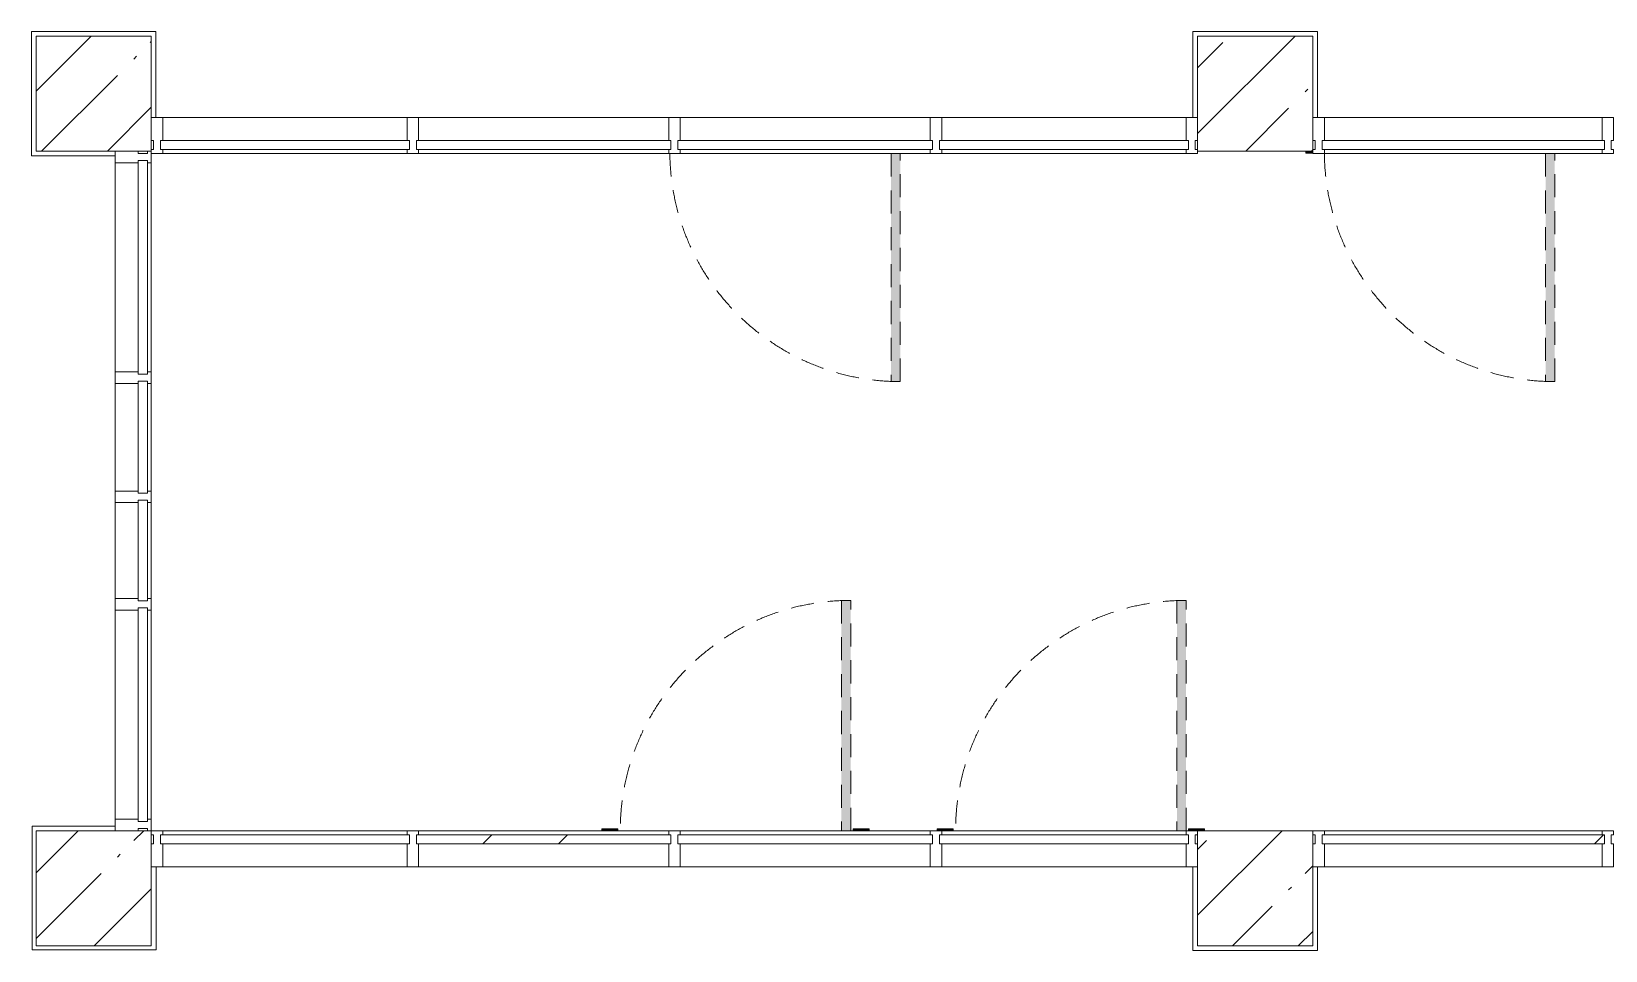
# Model space of a CAD drawing. Header units: millimetres. Extents: x -5368 to 196898, y -8553 to 29000.
# Drawn here: x 135545 to 142375, y 15130 to 19120 of the extents above; entities that cross this region are included whole.
import ezdxf

# ---------------------------------------------------------------- set-up
doc = ezdxf.new("R2010")
doc.units = ezdxf.units.MM
doc.linetypes.add('200_ШТРИХ__ш1_п0_6_', pattern=[160, 100, -60])
for name, color, linetype, lineweight in [('A-DETL-MBND-1', 7, '200_ШТРИХ__ш1_п0_6_', 9), ('A-GLAZ-CURT-2', 7, 'Continuous', 5), ('A-GLAZ-CWMG-2', 7, 'Continuous', 5), ('S-COLS-3', 7, 'Continuous', 5)]:
    doc.layers.add(name, color=color, linetype=linetype, lineweight=lineweight)
doc.layers.add('A-FLOR-3', color=7, linetype='Continuous', lineweight=5, true_color=0xaaaaaa)

# ---------------------------------------------------------------- blocks, each defined once
blk = doc.blocks.new('110_Дверь_СКБ_1Ст_Внутренняя1 - Д-4 1100x2100h_су мгн-V108-3_3_1_птичка')
at = {"layer": 'A-DETL-MBND-1'}
for points in [[(-487.5, 1100), (-487.5, 110), (-447.5, 110), (-447.5, 1100)], [(562.5, 108), (562.5, 100), (592.5, 100), (592.5, 108)]]:
    blk.add_hatch(color=256, dxfattribs=at).paths.add_polyline_path(points)
for p, q in [((-487.5, 1100), (-487.5, 110)), ((-447.5, 1100), (-487.5, 1100)), ((-447.5, 110), (-447.5, 1100)), ((592.5, 108), (562.5, 108)), ((592.5, 100), (592.5, 108))]:
    blk.add_line(p, q, dxfattribs=at)
blk.add_arc((-487.5, 100), 1000, 0.57956, 90, dxfattribs=at)
blk = doc.blocks.new('110_Дверь_СКБ_1Ст_Внутренняя1 - Д-4 1100x2100h_су мгн-V109-3_3_1_птичка')
at = {"layer": 'A-DETL-MBND-1'}
blk.add_hatch(color=256, dxfattribs=at).paths.add_polyline_path([(-487.5, 1100), (-487.5, 110), (-447.5, 110), (-447.5, 1100)])
for p, q in [((-487.5, 1100), (-487.5, 110)), ((-447.5, 1100), (-487.5, 1100)), ((-447.5, 110), (-447.5, 1100))]:
    blk.add_line(p, q, dxfattribs=at)
blk.add_arc((-487.5, 100), 1000, 0.57956, 90, dxfattribs=at)
blk = doc.blocks.new('BSC_Колонна _Прямоугольная - 500х500-V124-3_3_1_птичка')
at = {"layer": 'S-COLS-3'}
h = blk.add_hatch(dxfattribs=at)
h.set_pattern_fill('FP_109', color=256, style=0, pattern_type=2)
h.set_pattern_definition([(45, (-73790, -15400), (-285.1231, 285.1231), []), (45, (-73504.88, -15400), (-285.1231, 285.1231), [504.031, -100.806, 16.764, -84.042])])
h.paths.add_polyline_path([(-250, -250), (250, -250), (250, 250), (-250, 250)])
for p, q in [((250, 250), (-250, 250)), ((-250, 250), (-250, -250)), ((250, -250), (250, 250)), ((-250, -250), (250, -250))]:
    blk.add_line(p, q, dxfattribs=at)
blk = doc.blocks.new('BSC_Колонна _Прямоугольная - 500х500-V125-3_3_1_птичка')
at = {"layer": 'S-COLS-3'}
h = blk.add_hatch(dxfattribs=at)
h.set_pattern_fill('FP_110', color=256, style=0, pattern_type=2)
h.set_pattern_definition([(45, (-78830, -15400), (-285.1231, 285.1231), []), (45, (-78544.88, -15400), (-285.1231, 285.1231), [504.031, -100.806, 16.764, -84.042])])
h.paths.add_polyline_path([(-250, -250), (250, -250), (250, 250), (-250, 250)])
for p, q in [((250, 250), (-250, 250)), ((-250, 250), (-250, -250)), ((250, -250), (250, 250)), ((-250, -250), (250, -250))]:
    blk.add_line(p, q, dxfattribs=at)
blk = doc.blocks.new('110_Дверь_СКБ_1Ст_Внутренняя1 - Д-4 _л_ 1100x2100h_су мгн-32399984-3_3_1_птичка')
at = {"layer": 'A-DETL-MBND-1'}
for points in [[(472.5, 40), (512.5, 40), (512.5, 1040), (472.5, 1040), (472.5, 108)], [(-547.5, 40), (-497.5, 40), (-497.5, 48), (-567.5, 48), (-567.5, 40), (-557.5, 40)], [(562.5, 40), (592.5, 40), (592.5, 48), (522.5, 48), (522.5, 40), (552.5, 40)]]:
    blk.add_hatch(color=256, dxfattribs=at).paths.add_polyline_path(points)
for p, q in [((512.5, 1040), (472.5, 1040)), ((472.5, 1040), (472.5, 40)), ((512.5, 40), (512.5, 1040)), ((-497.5, 48), (-567.5, 48)), ((-567.5, 48), (-567.5, 40)), ((-497.5, 40), (-497.5, 48)), ((592.5, 48), (522.5, 48)), ((522.5, 48), (522.5, 40)), ((592.5, 40), (592.5, 48))]:
    blk.add_line(p, q, dxfattribs=at)
blk.add_arc((512.5, 40), 1000, 90, 180, dxfattribs=at)
blk = doc.blocks.new('Системная панель - Стекло - 40мм-23562586-3_3_1_птичка')
at = {"layer": 'A-GLAZ-CURT-2'}
for p, q in [((464.2, 0), (-464.2, 0)), ((-464.2, 0), (-464.2, -40)), ((-464.2, -40), (464.2, -40)), ((464.2, -40), (464.2, 0))]:
    blk.add_line(p, q, dxfattribs=at)
blk = doc.blocks.new('Системная панель - Стекло - 40мм-24234994-3_3_1_птичка')
at = {"layer": 'A-GLAZ-CURT-2'}
for p, q in [((243.3, 0), (-243.3, 0)), ((-243.3, 0), (-243.3, -40)), ((243.3, -40), (243.3, 0)), ((-243.3, -40), (243.3, -40))]:
    blk.add_line(p, q, dxfattribs=at)
blk = doc.blocks.new('Прямоугольный импост - Импост структурный с накладкой - 160мм Темный-31239176-3_3_1_птичка')
at = {"layer": 'A-GLAZ-CWMG-2'}
for p, q in [((73883, 17641.7), (73883, 18550)), ((74040, 17641.7), (74040, 18550))]:
    blk.add_line(p, q, dxfattribs=at)
blk = doc.blocks.new('Прямоугольный импост - Импост структурный с накладкой - 160мм Темный-31239177-3_3_1_птичка')
at = {"layer": 'A-GLAZ-CWMG-2'}
for p, q in [((73883, 17125), (73883, 17591.7)), ((74040, 17125), (74040, 17591.7))]:
    blk.add_line(p, q, dxfattribs=at)
blk = doc.blocks.new('Прямоугольный импост - Импост структурный с накладкой - 160мм Темный-31239202-3_3_1_птичка')
at = {"layer": 'A-GLAZ-CWMG-2'}
for p, q in [((-50, 40), (-50, 140)), ((-50, 140), (0, 140)), ((-40, 40), (-50, 40)), ((-50, -17), (-50, 0)), ((-50, 0), (-40, 0)), ((-40, 0), (-40, 40)), ((-10, 40), (-10, 0)), ((0, 40), (-10, 40)), ((-10, 0), (0, 0)), ((0, -17), (-50, -17))]:
    blk.add_line(p, q, dxfattribs=at)
blk = doc.blocks.new('Прямоугольный импост - Импост структурный с накладкой - 160мм Темный-31239205-3_3_1_птичка')
at = {"layer": 'A-GLAZ-CWMG-2'}
for p, q in [((0, 140), (-50, 140)), ((-50, 140), (-50, 40)), ((-50, 40), (-40, 40)), ((-40, 0), (-50, 0)), ((-50, 0), (-50, -17)), ((-40, 40), (-40, 0)), ((-10, 0), (-10, 40)), ((-10, 40), (0, 40)), ((0, 0), (-10, 0)), ((-50, -17), (0, -17))]:
    blk.add_line(p, q, dxfattribs=at)
blk = doc.blocks.new('Прямоугольный импост - Импост структурный с накладкой - 160мм Темный-31239180-3_3_1_птичка')
at = {"layer": 'A-GLAZ-CWMG-2'}
for p, q in [((-25, 40), (-25, 140)), ((-25, 140), (25, 140)), ((25, 140), (25, 40)), ((-15, 40), (-25, 40)), ((-25, -17), (-25, 0)), ((-25, 0), (-15, 0)), ((-15, 0), (-15, 40)), ((15, 40), (15, 0)), ((25, 40), (15, 40)), ((15, 0), (25, 0)), ((25, 0), (25, -17)), ((25, -17), (-25, -17))]:
    blk.add_line(p, q, dxfattribs=at)
blk = doc.blocks.new('110_Дверь_СКБ_1Ст_Внутренняя1 - Д-5 _л_ 1100x2100h_су мгн EIW30-32897889-3_3_1_птичка')
at = {"layer": 'A-DETL-MBND-1'}
for points in [[(472.5, 40), (512.5, 40), (512.5, 1040), (472.5, 1040), (472.5, 689.4)], [(-567.5, 40), (-497.5, 40), (-497.5, 48), (-567.5, 48)], [(522.5, 40), (592.5, 40), (592.5, 48), (522.5, 48)]]:
    blk.add_hatch(color=256, dxfattribs=at).paths.add_polyline_path(points)
for p, q in [((512.5, 1040), (472.5, 1040)), ((472.5, 1040), (472.5, 40)), ((512.5, 40), (512.5, 1040)), ((-497.5, 48), (-567.5, 48)), ((-567.5, 48), (-567.5, 40)), ((-497.5, 40), (-497.5, 48)), ((592.5, 48), (522.5, 48)), ((522.5, 48), (522.5, 40)), ((592.5, 40), (592.5, 48))]:
    blk.add_line(p, q, dxfattribs=at)
blk.add_arc((512.5, 40), 1000, 90, 180, dxfattribs=at)
blk = doc.blocks.new('BSC_Колонна _Прямоугольная - 500х500-V157-3_3_1_птичка')
at = {"layer": 'S-COLS-3'}
h = blk.add_hatch(dxfattribs=at)
h.set_pattern_fill('FP_118', color=256, style=0, pattern_type=2)
h.set_pattern_definition([(45, (-73790, -18850), (-285.1231, 285.1231), []), (45, (-73504.88, -18850), (-285.1231, 285.1231), [504.031, -100.806, 16.764, -84.042])])
h.paths.add_polyline_path([(-250, -250), (250, -250), (250, 250), (-250, 250), (-250, -183.7)])
for p, q in [((250, 250), (-250, 250)), ((-250, 250), (-250, -250)), ((250, -250), (250, 250)), ((-250, -250), (250, -250))]:
    blk.add_line(p, q, dxfattribs=at)
blk = doc.blocks.new('BSC_Колонна _Прямоугольная - 500х500-V158-3_3_1_птичка')
at = {"layer": 'S-COLS-3'}
h = blk.add_hatch(dxfattribs=at)
h.set_pattern_fill('FP_119', color=256, style=0, pattern_type=2)
h.set_pattern_definition([(45, (-78830, -18850), (-285.1231, 285.1231), []), (45, (-78544.88, -18850), (-285.1231, 285.1231), [504.031, -100.806, 16.764, -84.042])])
h.paths.add_polyline_path([(-250, -250), (250, -250), (250, 250), (-250, 250), (-250, -183.7)])
for p, q in [((250, 250), (-250, 250)), ((-250, 250), (-250, -250)), ((250, -250), (250, 250)), ((-250, -250), (250, -250))]:
    blk.add_line(p, q, dxfattribs=at)
blk = doc.blocks.new('Системная панель - Стекло - 40мм-24234969-3_3_1_птичка')
at = {"layer": 'A-GLAZ-CURT-2'}
for p, q in [((540, 40), (-540, 40)), ((-540, 40), (-540, 0)), ((-540, 0), (540, 0)), ((540, 0), (540, 40))]:
    blk.add_line(p, q, dxfattribs=at)
blk = doc.blocks.new('Прямоугольный импост - Импост структурный с накладкой - 160мм-23562401-3_3_1_птичка')
at = {"layer": 'A-GLAZ-CWMG-2'}
for p, q in [((75150, 18747), (74090, 18747)), ((75150, 18590), (74090, 18590))]:
    blk.add_line(p, q, dxfattribs=at)
blk = doc.blocks.new('Прямоугольный импост - Импост структурный с накладкой - 160мм-23618922-3_3_1_птичка')
at = {"layer": 'A-GLAZ-CWMG-2'}
for p, q in [((-50, 0), (-50, 17)), ((-50, 17), (0, 17)), ((-40, 0), (-50, 0)), ((-40, -40), (-40, 0)), ((0, 0), (-10, 0)), ((-10, 0), (-10, -40)), ((0, 17), (0, 7)), ((-50, -140), (-50, -40)), ((-50, -40), (-40, -40)), ((-10, -40), (0, -40)), ((0, -140), (-50, -140))]:
    blk.add_line(p, q, dxfattribs=at)
blk = doc.blocks.new('Прямоугольный импост - Импост структурный с накладкой - 160мм-23618923-3_3_1_птичка')
at = {"layer": 'A-GLAZ-CWMG-2'}
for p, q in [((0, 17), (-50, 17)), ((-50, 17), (-50, 0)), ((-50, 0), (-40, 0)), ((-40, 0), (-40, -40)), ((-10, -40), (-10, 0)), ((-10, 0), (0, 0)), ((0, 7), (0, 17)), ((-40, -40), (-50, -40)), ((-50, -40), (-50, -140)), ((0, -40), (-10, -40)), ((-50, -140), (0, -140))]:
    blk.add_line(p, q, dxfattribs=at)
blk = doc.blocks.new('Системная панель - Стекло - 40мм-24234970-3_3_1_птичка')
at = {"layer": 'A-GLAZ-CURT-2'}
h = blk.add_hatch(dxfattribs=at)
h.set_pattern_fill('FP_122', color=256, style=0, pattern_type=2)
h.set_pattern_definition([(45, (-77377.5, -18107), (-1414.214, 1414.214), [1000, -3000]), (45, (-78377.5, -18607), (-1414.214, 1414.214), [3000, -1000]), (45, (-76377.5, -19107), (-1414.214, 1414.214), [1000, -3000])])
h.paths.add_polyline_path([(552.5, 0), (552.5, 40), (-552.5, 40), (-552.5, 0)])
for p, q in [((552.5, 40), (-552.5, 40)), ((-552.5, 40), (-552.5, 0)), ((-552.5, 0), (552.5, 0)), ((552.5, 0), (552.5, 40))]:
    blk.add_line(p, q, dxfattribs=at)
blk = doc.blocks.new('Прямоугольный импост - Импост структурный с накладкой - 160мм-23562410-3_3_1_птичка')
at = {"layer": 'A-GLAZ-CWMG-2'}
for p, q in [((77420, 18747), (76335, 18747)), ((77420, 18590), (76335, 18590))]:
    blk.add_line(p, q, dxfattribs=at)
blk = doc.blocks.new('Прямоугольный импост - Импост структурный с накладкой - 160мм-23618920-3_3_1_птичка')
at = {"layer": 'A-GLAZ-CWMG-2'}
for p, q in [((-25, 0), (-25, 17)), ((-25, 17), (25, 17)), ((-15, 0), (-25, 0)), ((-15, -40), (-15, 0)), ((25, 0), (15, 0)), ((15, 0), (15, -40)), ((25, 17), (25, 0)), ((-25, -140), (-25, -40)), ((-25, -40), (-15, -40)), ((15, -40), (25, -40)), ((25, -40), (25, -140)), ((25, -140), (-25, -140))]:
    blk.add_line(p, q, dxfattribs=at)
blk = doc.blocks.new('Системная панель - Стекло - 40мм-30335137-3_3_1_птичка')
at = {"layer": 'A-GLAZ-CURT-2'}
for p, q in [((540, 0), (-540, 0)), ((-540, 0), (-540, -40)), ((540, -40), (540, 0)), ((-540, -40), (540, -40))]:
    blk.add_line(p, q, dxfattribs=at)
blk = doc.blocks.new('Прямоугольный импост - Импост структурный с накладкой - 160мм-23562329-3_3_1_птичка')
at = {"layer": 'A-GLAZ-CWMG-2'}
for p, q in [((75150, 15650), (74090, 15650)), ((75150, 15493), (74090, 15493))]:
    blk.add_line(p, q, dxfattribs=at)
blk = doc.blocks.new('Прямоугольный импост - Импост структурный с накладкой - 160мм-30335138-3_3_1_птичка')
at = {"layer": 'A-GLAZ-CWMG-2'}
for p, q in [((-50, 40), (-50, 140)), ((-50, 140), (0, 140)), ((-40, 40), (-50, 40)), ((-50, -17), (-50, 0)), ((-50, 0), (-40, 0)), ((-40, 0), (-40, 40)), ((-10, 40), (-10, 0)), ((0, 40), (-10, 40)), ((-10, 0), (0, 0)), ((0, -17), (-50, -17))]:
    blk.add_line(p, q, dxfattribs=at)
blk = doc.blocks.new('Прямоугольный импост - Импост структурный с накладкой - 160мм-30335139-3_3_1_птичка')
at = {"layer": 'A-GLAZ-CWMG-2'}
for p, q in [((0, 140), (-50, 140)), ((-50, 140), (-50, 40)), ((-50, 40), (-40, 40)), ((-40, 0), (-50, 0)), ((-50, 0), (-50, -17)), ((-40, 40), (-40, 0)), ((-10, 0), (-10, 40)), ((-10, 40), (0, 40)), ((0, 0), (-10, 0)), ((-50, -17), (0, -17))]:
    blk.add_line(p, q, dxfattribs=at)
blk = doc.blocks.new('Системная панель - Стекло - 40мм-30335140-3_3_1_птичка')
at = {"layer": 'A-GLAZ-CURT-2'}
h = blk.add_hatch(dxfattribs=at)
h.set_pattern_fill('FP_123', color=256, style=0, pattern_type=2)
h.set_pattern_definition([(45, (-77377.5, -15133), (-1414.214, 1414.214), [1000, -3000]), (45, (-78377.5, -15633), (-1414.214, 1414.214), [3000, -1000]), (45, (-76377.5, -16133), (-1414.214, 1414.214), [1000, -3000])])
h.paths.add_polyline_path([(552.5, -40), (552.5, 0), (-552.5, 0), (-552.5, -40), (328.8, -40)])
for p, q in [((552.5, 0), (-552.5, 0)), ((-552.5, 0), (-552.5, -40)), ((552.5, -40), (552.5, 0)), ((-552.5, -40), (552.5, -40))]:
    blk.add_line(p, q, dxfattribs=at)
blk = doc.blocks.new('Прямоугольный импост - Импост структурный с накладкой - 160мм-23562331-3_3_1_птичка')
at = {"layer": 'A-GLAZ-CWMG-2'}
for p, q in [((77420, 15650), (76335, 15650)), ((77420, 15493), (76335, 15493))]:
    blk.add_line(p, q, dxfattribs=at)
blk = doc.blocks.new('Прямоугольный импост - Импост структурный с накладкой - 160мм-30335135-3_3_1_птичка')
at = {"layer": 'A-GLAZ-CWMG-2'}
for p, q in [((-25, 40), (-25, 140)), ((-25, 140), (25, 140)), ((25, 140), (25, 40)), ((-15, 40), (-25, 40)), ((-25, -17), (-25, 0)), ((-25, 0), (-15, 0)), ((-15, 0), (-15, 40)), ((15, 40), (15, 0)), ((25, 40), (15, 40)), ((15, 0), (25, 0)), ((25, 0), (25, -17)), ((25, -17), (-25, -17))]:
    blk.add_line(p, q, dxfattribs=at)
blk = doc.blocks.new('Системная панель - Стекло - 40мм-30335156-3_3_1_птичка')
at = {"layer": 'A-GLAZ-CURT-2'}
h = blk.add_hatch(dxfattribs=at)
h.set_pattern_fill('FP_124', color=256, style=0, pattern_type=2)
h.set_pattern_definition([(45, (-80232.5, -15133), (-1414.214, 1414.214), [1000, -3000]), (45, (-81232.5, -15633), (-1414.214, 1414.214), [3000, -1000]), (45, (-79232.5, -16133), (-1414.214, 1414.214), [1000, -3000])])
h.paths.add_polyline_path([(612.5, -40), (612.5, 0), (-612.5, 0), (-612.5, -40), (-406.8, -40)])
for p, q in [((612.5, 0), (-612.5, 0)), ((-612.5, 0), (-612.5, -40)), ((-612.5, -40), (612.5, -40)), ((612.5, -40), (612.5, 0))]:
    blk.add_line(p, q, dxfattribs=at)
blk = doc.blocks.new('Прямоугольный импост - Импост структурный с накладкой - 160мм-23562106-3_3_1_птичка')
at = {"layer": 'A-GLAZ-CWMG-2'}
for p, q in [((80335, 15650), (79130, 15650)), ((80335, 15493), (79130, 15493))]:
    blk.add_line(p, q, dxfattribs=at)
blk = doc.blocks.new('Системная панель - Стекло - 40мм-23618921-3_3_1_птичка')
at = {"layer": 'A-GLAZ-CURT-2'}
h = blk.add_hatch(dxfattribs=at)
h.set_pattern_fill('FP_126', color=256, style=0, pattern_type=2)
h.set_pattern_definition([(45, (-80232.5, -18107), (-1414.214, 1414.214), [1000, -3000]), (45, (-81232.5, -18607), (-1414.214, 1414.214), [3000, -1000]), (45, (-79232.5, -19107), (-1414.214, 1414.214), [1000, -3000])])
h.paths.add_polyline_path([(612.5, 0), (612.5, 40), (-612.5, 40), (-612.5, 0), (-406.8, 0)])
for p, q in [((612.5, 40), (-612.5, 40)), ((-612.5, 40), (-612.5, 0)), ((612.5, 0), (612.5, 40)), ((-612.5, 0), (612.5, 0))]:
    blk.add_line(p, q, dxfattribs=at)
blk = doc.blocks.new('Прямоугольный импост - Импост структурный с накладкой - 160мм-23562040-3_3_1_птичка')
at = {"layer": 'A-GLAZ-CWMG-2'}
for p, q in [((80335, 18747), (79130, 18747)), ((80335, 18590), (79130, 18590))]:
    blk.add_line(p, q, dxfattribs=at)
blk = doc.blocks.new('Прямоугольный импост - Импост структурный с накладкой - 160мм-30335136-3_3_1_птичка')
at = {"layer": 'A-GLAZ-CWMG-2'}
for p, q in [((-25, 40), (-25, 140)), ((-25, 140), (25, 140)), ((25, 140), (25, 40)), ((-15, 40), (-25, 40)), ((-25, -17), (-25, 0)), ((-25, 0), (-15, 0)), ((-15, 0), (-15, 40)), ((15, 40), (15, 0)), ((25, 40), (15, 40)), ((15, 0), (25, 0)), ((25, 0), (25, -17)), ((25, -17), (-25, -17))]:
    blk.add_line(p, q, dxfattribs=at)
blk = doc.blocks.new('Системная панель - Стекло - 40мм-V182-3_3_1_птичка')
at = {"layer": 'A-GLAZ-CURT-2'}
for p, q in [((552.5, 40), (-552.5, 40)), ((-552.5, 40), (-552.5, 0)), ((-552.5, 0), (552.5, 0)), ((552.5, 0), (552.5, 40))]:
    blk.add_line(p, q, dxfattribs=at)
blk = doc.blocks.new('Системная панель - Стекло - 40мм-V183-3_3_1_птичка')
at = {"layer": 'A-GLAZ-CURT-2'}
h = blk.add_hatch(dxfattribs=at)
h.set_pattern_fill('FP_147', color=256, style=0, pattern_type=2)
h.set_pattern_definition([(45, (-76242.5, -15133), (-1414.214, 1414.214), [1000, -3000]), (45, (-77242.5, -15633), (-1414.214, 1414.214), [3000, -1000]), (45, (-75242.5, -16133), (-1414.214, 1414.214), [1000, -3000])])
h.paths.add_polyline_path([(552.5, -40), (552.5, 0), (-552.5, 0), (-552.5, -40), (404.1, -40)])
for p, q in [((552.5, 0), (-552.5, 0)), ((-552.5, 0), (-552.5, -40)), ((552.5, -40), (552.5, 0)), ((-552.5, -40), (552.5, -40))]:
    blk.add_line(p, q, dxfattribs=at)
blk = doc.blocks.new('Прямоугольный импост - Импост структурный с накладкой - 160мм-23562332-3_3_1_птичка')
at = {"layer": 'A-GLAZ-CWMG-2'}
for p, q in [((76285, 15650), (75200, 15650)), ((76285, 15493), (75200, 15493))]:
    blk.add_line(p, q, dxfattribs=at)
blk = doc.blocks.new('Системная панель - Стекло - 40мм-V184-3_3_1_птичка')
at = {"layer": 'A-GLAZ-CURT-2'}
for p, q in [((540, 0), (-540, 0)), ((-540, 0), (-540, -40)), ((540, -40), (540, 0)), ((-540, -40), (540, -40))]:
    blk.add_line(p, q, dxfattribs=at)
blk = doc.blocks.new('Прямоугольный импост - Импост структурный с накладкой - 160мм-23562335-3_3_1_птичка')
at = {"layer": 'A-GLAZ-CWMG-2'}
for p, q in [((78530, 15650), (77470, 15650)), ((78530, 15493), (77470, 15493))]:
    blk.add_line(p, q, dxfattribs=at)
blk = doc.blocks.new('Системная панель - Стекло - 40мм-V185-3_3_1_птичка')
at = {"layer": 'A-GLAZ-CURT-2'}
for p, q in [((540, 40), (-540, 40)), ((-540, 40), (-540, 0)), ((-540, 0), (540, 0)), ((540, 0), (540, 40))]:
    blk.add_line(p, q, dxfattribs=at)
blk = doc.blocks.new('Системная панель - Стекло - 40мм-23562590-3_3_1_птичка')
at = {"layer": 'A-GLAZ-CURT-2'}
h = blk.add_hatch(dxfattribs=at)
h.set_pattern_fill('FP_148', color=256, style=0, pattern_type=2)
h.set_pattern_definition([(135, (15654.2, -74523), (-1414.214, -1414.214), [1000, -3000]), (135, (16154.2, -75523), (-1414.214, -1414.214), [3000, -1000]), (135, (16654.2, -73523), (-1414.214, -1414.214), [1000, -3000])])
h.paths.add_polyline_path([(464.2, 0), (-464.2, 0), (-464.2, -40), (464.2, -40)])
for p, q in [((464.2, 0), (-464.2, 0)), ((-464.2, 0), (-464.2, -40)), ((464.2, -40), (464.2, 0)), ((-464.2, -40), (464.2, -40))]:
    blk.add_line(p, q, dxfattribs=at)
blk = doc.blocks.new('Системная панель - Стекло - 40мм-24234995-3_3_1_птичка')
at = {"layer": 'A-GLAZ-CURT-2'}
for p, q in [((218.3, 0), (-218.3, 0)), ((-218.3, 0), (-218.3, -40)), ((218.3, -40), (218.3, 0)), ((-218.3, -40), (218.3, -40))]:
    blk.add_line(p, q, dxfattribs=at)
blk = doc.blocks.new('Прямоугольный импост - Импост структурный с накладкой - 160мм Темный-31239183-3_3_1_птичка')
at = {"layer": 'A-GLAZ-CWMG-2'}
for p, q in [((73883, 16658.3), (73883, 17075)), ((74040, 16658.3), (74040, 17075))]:
    blk.add_line(p, q, dxfattribs=at)

msp = doc.modelspace()

# ---------------------------------------------------------------- linework, layer by layer
at = {"layer": 'A-FLOR-3'}
for p, q in [((135545, 18580), (135545, 19120)), ((135545, 19120), (136085, 19120)), ((136085, 19120), (136085, 18747)), ((140585, 18747), (140585, 19120)), ((140585, 19120), (141125, 19120)), ((141125, 19120), (141125, 18747)), ((135908, 18580), (135545, 18580)), ((135548, 15133), (135548, 15670)), ((135548, 15670), (135908, 15670)), ((136086, 15493), (136086, 15133)), ((140585, 15130), (140585, 15493)), ((141125, 15493), (141125, 15130)), ((136086, 15133), (135548, 15133)), ((141125, 15130), (140585, 15130))]:
    msp.add_line(p, q, dxfattribs=at)

# ---------------------------------------------------------------- block references
at = {"layer": 'A-DETL-MBND-1', "rotation": 180}
for name, p in [('110_Дверь_СКБ_1Ст_Внутренняя1 - Д-4 1100x2100h_су мгн-V109-3_3_1_птичка', (138827.5, 18700)), ('110_Дверь_СКБ_1Ст_Внутренняя1 - Д-4 1100x2100h_су мгн-V108-3_3_1_птичка', (141667.5, 18700))]:
    msp.add_blockref(name, p, dxfattribs=at)
at = {"layer": 'A-DETL-MBND-1'}
for name, p in [('110_Дверь_СКБ_1Ст_Внутренняя1 - Д-5 _л_ 1100x2100h_су мгн EIW30-32897889-3_3_1_птичка', (138587.3, 15610)), ('110_Дверь_СКБ_1Ст_Внутренняя1 - Д-4 _л_ 1100x2100h_су мгн-32399984-3_3_1_птичка', (140042.5, 15610))]:
    msp.add_blockref(name, p, dxfattribs=at)
at = {"layer": 'A-GLAZ-CURT-2'}
for name, p in [('Системная панель - Стекло - 40мм-24234969-3_3_1_птичка', (136645, 18607)), ('Системная панель - Стекло - 40мм-V182-3_3_1_птичка', (137767.5, 18607)), ('Системная панель - Стекло - 40мм-24234970-3_3_1_птичка', (138902.5, 18607)), ('Системная панель - Стекло - 40мм-V185-3_3_1_птичка', (140025, 18607)), ('Системная панель - Стекло - 40мм-23618921-3_3_1_птичка', (141757.5, 18607)), ('Системная панель - Стекло - 40мм-30335137-3_3_1_птичка', (136645, 15633)), ('Системная панель - Стекло - 40мм-V183-3_3_1_птичка', (137767.5, 15633)), ('Системная панель - Стекло - 40мм-30335140-3_3_1_птичка', (138902.5, 15633)), ('Системная панель - Стекло - 40мм-V184-3_3_1_птичка', (140025, 15633)), ('Системная панель - Стекло - 40мм-30335156-3_3_1_птичка', (141757.5, 15633))]:
    msp.add_blockref(name, p, dxfattribs=at)
at = {"layer": 'A-GLAZ-CURT-2', "rotation": 269.9999999999998}
for name, p in [('Системная панель - Стекло - 40мм-23562586-3_3_1_птичка', (136048, 18095.8)), ('Системная панель - Стекло - 40мм-24234994-3_3_1_птичка', (136048, 17358.3)), ('Системная панель - Стекло - 40мм-24234995-3_3_1_птичка', (136048, 16866.7)), ('Системная панель - Стекло - 40мм-23562590-3_3_1_птичка', (136048, 16154.2))]:
    msp.add_blockref(name, p, dxfattribs=at)
at = {"layer": 'A-GLAZ-CWMG-2'}
for name, p, rotation in [('Прямоугольный импост - Импост структурный с накладкой - 160мм-23618923-3_3_1_птичка', (136065, 18607), 180), ('Прямоугольный импост - Импост структурный с накладкой - 160мм-23618923-3_3_1_птичка', (141105, 18607), 180), ('Прямоугольный импост - Импост структурный с накладкой - 160мм Темный-31239205-3_3_1_птичка', (136048, 18600), 89.99999999999984), ('Прямоугольный импост - Импост структурный с накладкой - 160мм-30335139-3_3_1_птичка', (136065, 15633), 180), ('Прямоугольный импост - Импост структурный с накладкой - 160мм-30335139-3_3_1_птичка', (141105, 15633), 180)]:
    msp.add_blockref(name, p, dxfattribs=dict(at, rotation=rotation))
for name, p in [('Прямоугольный импост - Импост структурный с накладкой - 160мм-23562401-3_3_1_птичка', (62025, 0)), ('Прямоугольный импост - Импост структурный с накладкой - 160мм-23562410-3_3_1_птичка', (60890, 0)), ('Прямоугольный импост - Импост структурный с накладкой - 160мм-23562410-3_3_1_птичка', (62025, 0)), ('Прямоугольный импост - Импост структурный с накладкой - 160мм-23562401-3_3_1_птичка', (65405, 0)), ('Прямоугольный импост - Импост структурный с накладкой - 160мм-23562040-3_3_1_птичка', (62025, 0)), ('Прямоугольный импост - Импост структурный с накладкой - 160мм Темный-31239176-3_3_1_птичка', (62025, 0)), ('Прямоугольный импост - Импост структурный с накладкой - 160мм Темный-31239177-3_3_1_птичка', (62025, 0)), ('Прямоугольный импост - Импост структурный с накладкой - 160мм Темный-31239183-3_3_1_птичка', (62025, 0)), ('Прямоугольный импост - Импост структурный с накладкой - 160мм Темный-31239176-3_3_1_птичка', (62025, -1941.7)), ('Прямоугольный импост - Импост структурный с накладкой - 160мм-23562329-3_3_1_птичка', (62025, 0)), ('Прямоугольный импост - Импост структурный с накладкой - 160мм-23562332-3_3_1_птичка', (62025, 0)), ('Прямоугольный импост - Импост структурный с накладкой - 160мм-23562331-3_3_1_птичка', (62025, 0)), ('Прямоугольный импост - Импост структурный с накладкой - 160мм-23562335-3_3_1_птичка', (62025, 0)), ('Прямоугольный импост - Импост структурный с накладкой - 160мм-23562106-3_3_1_птичка', (62025, 0))]:
    msp.add_blockref(name, p, dxfattribs=at)
at = {"layer": 'A-GLAZ-CWMG-2', "extrusion": (0, 0, -1)}
for name, p, rotation in [('Прямоугольный импост - Импост структурный с накладкой - 160мм-23618920-3_3_1_птичка', (-137200, 18607), 180), ('Прямоугольный импост - Импост структурный с накладкой - 160мм-23618920-3_3_1_птичка', (-138335, 18607), 180), ('Прямоугольный импост - Импост структурный с накладкой - 160мм-23618920-3_3_1_птичка', (-139470, 18607), 180), ('Прямоугольный импост - Импост структурный с накладкой - 160мм-23618922-3_3_1_птичка', (-140605, 18607), 180), ('Прямоугольный импост - Импост структурный с накладкой - 160мм-23618920-3_3_1_птичка', (-142385, 18607), 180), ('Прямоугольный импост - Импост структурный с накладкой - 160мм Темный-31239180-3_3_1_птичка', (-136048, 17616.7), 270.0000000000002), ('Прямоугольный импост - Импост структурный с накладкой - 160мм Темный-31239180-3_3_1_птичка', (-136048, 17100), 270.0000000000002), ('Прямоугольный импост - Импост структурный с накладкой - 160мм Темный-31239180-3_3_1_птичка', (-136048, 16633.3), 270.0000000000002), ('Прямоугольный импост - Импост структурный с накладкой - 160мм Темный-31239202-3_3_1_птичка', (-136048, 15650), 270.0000000000002), ('Прямоугольный импост - Импост структурный с накладкой - 160мм-30335136-3_3_1_птичка', (-137200, 15633), 180), ('Прямоугольный импост - Импост структурный с накладкой - 160мм-30335135-3_3_1_птичка', (-138335, 15633), 180), ('Прямоугольный импост - Импост структурный с накладкой - 160мм-30335136-3_3_1_птичка', (-139470, 15633), 180), ('Прямоугольный импост - Импост структурный с накладкой - 160мм-30335138-3_3_1_птичка', (-140605, 15633), 180), ('Прямоугольный импост - Импост структурный с накладкой - 160мм-30335136-3_3_1_птичка', (-142385, 15633), 180)]:
    msp.add_blockref(name, p, dxfattribs=dict(at, rotation=rotation))
at = {"layer": 'S-COLS-3'}
for name, p in [('BSC_Колонна _Прямоугольная - 500х500-V157-3_3_1_птичка', (135815, 18850)), ('BSC_Колонна _Прямоугольная - 500х500-V158-3_3_1_птичка', (140855, 18850)), ('BSC_Колонна _Прямоугольная - 500х500-V124-3_3_1_птичка', (135815, 15400)), ('BSC_Колонна _Прямоугольная - 500х500-V125-3_3_1_птичка', (140855, 15400))]:
    msp.add_blockref(name, p, dxfattribs=at)

doc.saveas('drawing.dxf')
